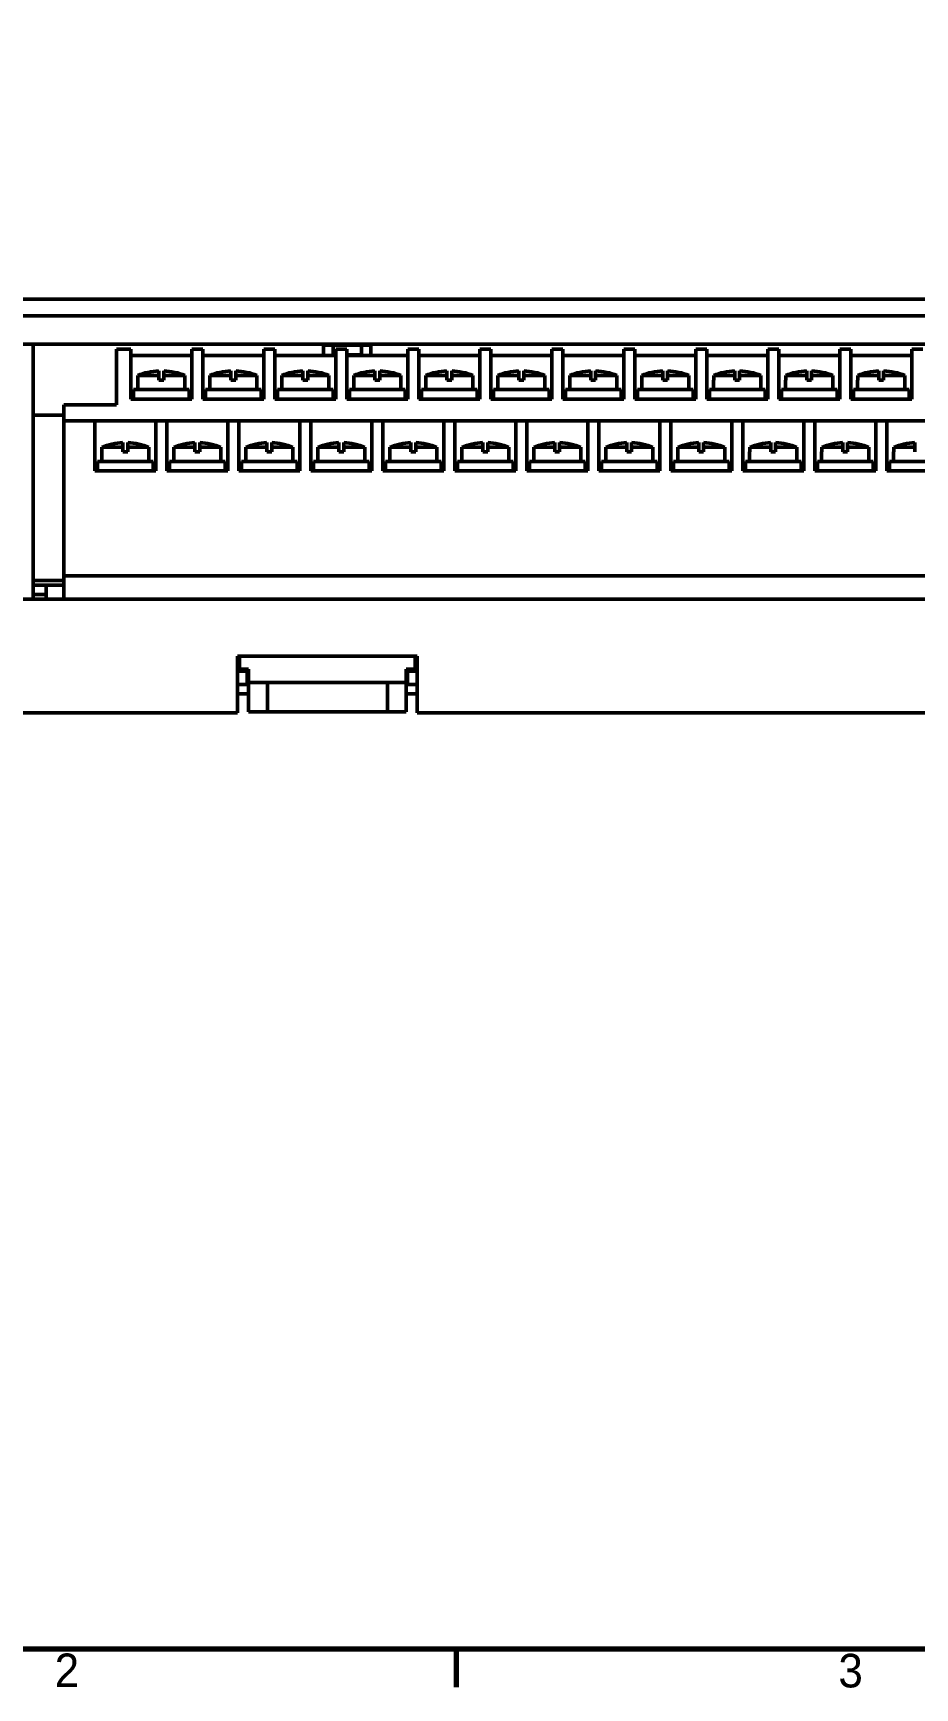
# Model space of a CAD drawing. Header units: millimetres. Extents: x -32 to 1257, y -135 to 348.
# Drawn here: x 89.4 to 182.8, y 3.3 to 178.5 of the extents above; entities that cross this region are included whole.
import ezdxf

# ---------------------------------------------------------------- set-up
doc = ezdxf.new("R2010")
doc.units = ezdxf.units.MM
doc.layers.add('경계(ISO)', color=7, linetype='Continuous', lineweight=70)
doc.layers.add('외형선(ISO)', color=7, linetype='Continuous', lineweight=50)
doc.styles.add('레이블 문자 (JIS)', font='')
doc.styles.get('레이블 문자 (JIS)').set_extended_font_data('Gulim')

# ---------------------------------------------------------------- blocks, each defined once
blk = doc.blocks.new('경계 Default Border')
at = {"layer": '경계(ISO)'}
blk.add_line((140, 10), (140, 6.6), dxfattribs=at)
at = {"layer": '경계(ISO)', "flags": 128}
blk.add_lwpolyline([(10, 10), (10, 287), (410, 287), (410, 10), (10, 10)], dxfattribs=at)
at = {"layer": '경계(ISO)', "char_height": 3, "attachment_point": 7, "style": '레이블 문자 (JIS)'}
for s, insert in [('2', (104.15, 6.6)), ('3', (174.15, 6.53))]:
    blk.add_mtext(s, dxfattribs=dict(at, insert=insert))

msp = doc.modelspace()

# ---------------------------------------------------------------- linework, layer by layer
at = {"layer": '외형선(ISO)'}
for p, q in [((253.6663, 150.31781), (85.6663, 150.31781)), ((253.6663, 148.5684), (85.6663, 148.5684)), ((85.6663, 145.5684), (253.6663, 145.5684)), ((88.1663, 145.56697), (90.2663, 145.56697)), ((89.4163, 145.35349), (89.4163, 145.56697)), ((90.6663, 145.5672), (90.6663, 145.56726)), ((90.6663, 145.56726), (108.6663, 145.56726)), ((91.1663, 145.56726), (91.1663, 145.55832)), ((108.6663, 145.55832), (91.1663, 145.55832)), ((91.1663, 145.55832), (91.1663, 145.55713)), ((91.1663, 145.55713), (248.1663, 145.55713)), ((108.6663, 145.56667), (108.6663, 145.56726)), ((108.6663, 145.55874), (108.6663, 145.56667)), ((110.6663, 145.56667), (108.6663, 145.56667)), ((108.6663, 145.55874), (108.6663, 145.55832)), ((110.6663, 145.55874), (108.6663, 145.55874)), ((110.6663, 145.56726), (110.6663, 145.56667)), ((110.6663, 145.56726), (168.6663, 145.56726)), ((110.6663, 145.55874), (110.6663, 145.56667)), ((110.6663, 145.55832), (110.6663, 145.55874)), ((168.6663, 145.55832), (110.6663, 145.55832)), ((120.1663, 144.35349), (120.1663, 145.45349)), ((121.1663, 145.45349), (120.1663, 145.45349)), ((121.1663, 144.45349), (121.1663, 145.45349)), ((121.1663, 145.45349), (124.1663, 145.45349)), ((125.1663, 145.45349), (124.1663, 145.45349)), ((124.1663, 145.45349), (124.1663, 144.45349)), ((125.1663, 145.45349), (125.1663, 144.35349)), ((168.6663, 145.56667), (168.6663, 145.56726)), ((168.6663, 145.55874), (168.6663, 145.56667)), ((170.6663, 145.56667), (168.6663, 145.56667)), ((168.6663, 145.55874), (168.6663, 145.55832)), ((170.6663, 145.55874), (168.6663, 145.55874)), ((170.6663, 145.56726), (170.6663, 145.56667)), ((170.6663, 145.56726), (228.6663, 145.56726)), ((170.6663, 145.55874), (170.6663, 145.56667)), ((170.6663, 145.55832), (170.6663, 145.55874)), ((228.6663, 145.55832), (170.6663, 145.55832)), ((89.4163, 118.55349), (89.4163, 145.35349)), ((99.7613, 145.05349), (98.2313, 145.05349)), ((98.2313, 144.55349), (98.2313, 145.05349)), ((98.2313, 144.55349), (98.2313, 139.15349)), ((99.7613, 145.05349), (99.7613, 144.55349)), ((99.7613, 139.75349), (99.7613, 144.55349)), ((99.7613, 144.35349), (106.2213, 144.35349)), ((107.3813, 145.05349), (106.2213, 145.05349)), ((106.2213, 144.55349), (106.2213, 145.05349)), ((106.2213, 144.55349), (106.2213, 139.75349)), ((107.3813, 145.05349), (107.3813, 144.55349)), ((107.3813, 139.75349), (107.3813, 144.55349)), ((107.3813, 144.35349), (113.8413, 144.35349)), ((115.0013, 145.05349), (113.8413, 145.05349)), ((113.8413, 144.55349), (113.8413, 145.05349)), ((113.8413, 144.55349), (113.8413, 139.75349)), ((115.0013, 145.05349), (115.0013, 144.55349)), ((115.0013, 139.75349), (115.0013, 144.55349)), ((115.0013, 144.35349), (121.4613, 144.35349)), ((121.0663, 144.35349), (121.1663, 144.45349)), ((121.4613, 144.45349), (121.1663, 144.45349)), ((122.6213, 145.05349), (121.4613, 145.05349)), ((121.4613, 144.55349), (121.4613, 145.05349)), ((121.4613, 144.55349), (121.4613, 139.75349)), ((122.6213, 145.05349), (122.6213, 144.55349)), ((122.6213, 139.75349), (122.6213, 144.55349)), ((124.1663, 144.45349), (122.6213, 144.45349)), ((122.6213, 144.35349), (129.0813, 144.35349)), ((124.1663, 144.45349), (124.2663, 144.35349)), ((130.2413, 145.05349), (129.0813, 145.05349)), ((129.0813, 144.55349), (129.0813, 145.05349)), ((129.0813, 144.55349), (129.0813, 139.75349)), ((130.2413, 145.05349), (130.2413, 144.55349)), ((130.2413, 139.75349), (130.2413, 144.55349)), ((130.2413, 144.35349), (136.7013, 144.35349)), ((137.8613, 145.05349), (136.7013, 145.05349)), ((136.7013, 144.55349), (136.7013, 145.05349)), ((136.7013, 144.55349), (136.7013, 139.75349)), ((137.8613, 145.05349), (137.8613, 144.55349)), ((137.8613, 139.75349), (137.8613, 144.55349)), ((137.8613, 144.35349), (144.3213, 144.35349)), ((145.4813, 145.05349), (144.3213, 145.05349)), ((144.3213, 144.55349), (144.3213, 145.05349)), ((144.3213, 144.55349), (144.3213, 139.75349)), ((145.4813, 145.05349), (145.4813, 144.55349)), ((145.4813, 139.75349), (145.4813, 144.55349)), ((145.4813, 144.35349), (151.9413, 144.35349)), ((153.1013, 145.05349), (151.9413, 145.05349)), ((151.9413, 144.55349), (151.9413, 145.05349)), ((151.9413, 144.55349), (151.9413, 139.75349)), ((153.1013, 145.05349), (153.1013, 144.55349)), ((153.1013, 139.75349), (153.1013, 144.55349)), ((153.1013, 144.35349), (159.5613, 144.35349)), ((160.7213, 145.05349), (159.5613, 145.05349)), ((159.5613, 144.55349), (159.5613, 145.05349)), ((159.5613, 144.55349), (159.5613, 139.75349)), ((160.7213, 145.05349), (160.7213, 144.55349)), ((160.7213, 139.75349), (160.7213, 144.55349)), ((160.7213, 144.35349), (167.1813, 144.35349)), ((168.3413, 145.05349), (167.1813, 145.05349)), ((167.1813, 144.55349), (167.1813, 145.05349)), ((167.1813, 144.55349), (167.1813, 139.75349)), ((168.3413, 145.05349), (168.3413, 144.55349)), ((168.3413, 139.75349), (168.3413, 144.55349)), ((168.3413, 144.35349), (174.8013, 144.35349)), ((175.9613, 145.05349), (174.8013, 145.05349)), ((174.8013, 144.55349), (174.8013, 145.05349)), ((174.8013, 144.55349), (174.8013, 139.75349)), ((175.9613, 145.05349), (175.9613, 144.55349)), ((175.9613, 139.75349), (175.9613, 144.55349)), ((175.9613, 144.35349), (182.4213, 144.35349)), ((183.5813, 145.05349), (182.4213, 145.05349)), ((182.4213, 144.55349), (182.4213, 145.05349)), ((182.4213, 144.55349), (182.4213, 139.75349)), ((100.50384, 142.25349), (100.50384, 141.75349)), ((102.7413, 142.25349), (100.50384, 142.25349)), ((102.7413, 142.25349), (102.7413, 142.7395)), ((102.7413, 141.75349), (102.7413, 142.25349)), ((103.2413, 142.7395), (103.2413, 142.25349)), ((103.2413, 142.25349), (103.2413, 141.75349)), ((105.47877, 142.25349), (103.2413, 142.25349)), ((105.47877, 141.75349), (105.47877, 142.25349)), ((108.12384, 142.25349), (108.12384, 141.75349)), ((110.3613, 142.25349), (108.12384, 142.25349)), ((110.3613, 142.25349), (110.3613, 142.7395)), ((110.3613, 141.75349), (110.3613, 142.25349)), ((110.8613, 142.7395), (110.8613, 142.25349)), ((110.8613, 142.25349), (110.8613, 141.75349)), ((113.09877, 142.25349), (110.8613, 142.25349)), ((113.09877, 141.75349), (113.09877, 142.25349)), ((115.74384, 142.25349), (115.74384, 141.75349)), ((117.9813, 142.25349), (115.74384, 142.25349)), ((117.9813, 142.25349), (117.9813, 142.7395)), ((117.9813, 141.75349), (117.9813, 142.25349)), ((118.4813, 142.7395), (118.4813, 142.25349)), ((118.4813, 142.25349), (118.4813, 141.75349)), ((120.71877, 142.25349), (118.4813, 142.25349)), ((120.71877, 141.75349), (120.71877, 142.25349)), ((123.36384, 142.25349), (123.36384, 141.75349)), ((125.6013, 142.25349), (123.36384, 142.25349)), ((125.6013, 142.25349), (125.6013, 142.7395)), ((125.6013, 141.75349), (125.6013, 142.25349)), ((126.1013, 142.7395), (126.1013, 142.25349)), ((126.1013, 142.25349), (126.1013, 141.75349)), ((128.33877, 142.25349), (126.1013, 142.25349)), ((128.33877, 141.75349), (128.33877, 142.25349)), ((130.98384, 142.25349), (130.98384, 141.75349)), ((133.2213, 142.25349), (130.98384, 142.25349)), ((133.2213, 142.25349), (133.2213, 142.7395)), ((133.2213, 141.75349), (133.2213, 142.25349)), ((133.7213, 142.7395), (133.7213, 142.25349)), ((133.7213, 142.25349), (133.7213, 141.75349)), ((135.95877, 142.25349), (133.7213, 142.25349)), ((135.95877, 141.75349), (135.95877, 142.25349)), ((138.60384, 142.25349), (138.60384, 141.75349)), ((140.8413, 142.25349), (138.60384, 142.25349)), ((140.8413, 142.25349), (140.8413, 142.7395)), ((140.8413, 141.75349), (140.8413, 142.25349)), ((141.3413, 142.7395), (141.3413, 142.25349)), ((141.3413, 142.25349), (141.3413, 141.75349)), ((143.57877, 142.25349), (141.3413, 142.25349)), ((143.57877, 141.75349), (143.57877, 142.25349)), ((146.22384, 142.25349), (146.22384, 141.75349)), ((148.4613, 142.25349), (146.22384, 142.25349)), ((148.4613, 142.25349), (148.4613, 142.7395)), ((148.4613, 141.75349), (148.4613, 142.25349)), ((148.9613, 142.7395), (148.9613, 142.25349)), ((148.9613, 142.25349), (148.9613, 141.75349)), ((151.19877, 142.25349), (148.9613, 142.25349)), ((151.19877, 141.75349), (151.19877, 142.25349)), ((153.84384, 142.25349), (153.84384, 141.75349)), ((156.0813, 142.25349), (153.84384, 142.25349)), ((156.0813, 142.25349), (156.0813, 142.7395)), ((156.0813, 141.75349), (156.0813, 142.25349)), ((156.5813, 142.7395), (156.5813, 142.25349)), ((156.5813, 142.25349), (156.5813, 141.75349)), ((158.81877, 142.25349), (156.5813, 142.25349)), ((158.81877, 141.75349), (158.81877, 142.25349)), ((161.46384, 142.25349), (161.46384, 141.75349)), ((163.7013, 142.25349), (161.46384, 142.25349)), ((163.7013, 142.25349), (163.7013, 142.7395)), ((163.7013, 141.75349), (163.7013, 142.25349)), ((164.2013, 142.7395), (164.2013, 142.25349)), ((164.2013, 142.25349), (164.2013, 141.75349)), ((166.43877, 142.25349), (164.2013, 142.25349)), ((166.43877, 141.75349), (166.43877, 142.25349)), ((169.08384, 142.25349), (169.08384, 141.75349)), ((171.3213, 142.25349), (169.08384, 142.25349)), ((171.3213, 142.25349), (171.3213, 142.7395)), ((171.3213, 141.75349), (171.3213, 142.25349)), ((171.8213, 142.7395), (171.8213, 142.25349)), ((171.8213, 142.25349), (171.8213, 141.75349)), ((174.05877, 142.25349), (171.8213, 142.25349)), ((174.05877, 141.75349), (174.05877, 142.25349)), ((176.70384, 142.25349), (176.70384, 141.75349)), ((178.9413, 142.25349), (176.70384, 142.25349)), ((178.9413, 142.25349), (178.9413, 142.7395)), ((178.9413, 141.75349), (178.9413, 142.25349)), ((179.4413, 142.7395), (179.4413, 142.25349)), ((179.4413, 142.25349), (179.4413, 141.75349)), ((181.67877, 142.25349), (179.4413, 142.25349)), ((181.67877, 141.75349), (181.67877, 142.25349)), ((100.0413, 139.75349), (100.0413, 140.75349)), ((100.0413, 140.75349), (105.9413, 140.75349)), ((100.4913, 141.75349), (100.50384, 141.75349)), ((100.4913, 140.75349), (100.4913, 141.75349)), ((102.7413, 141.75349), (103.2413, 141.75349)), ((105.47877, 141.75349), (105.4913, 141.75349)), ((105.4913, 140.75349), (105.4913, 141.75349)), ((105.9413, 139.75349), (105.9413, 140.75349)), ((107.6613, 139.75349), (107.6613, 140.75349)), ((107.6613, 140.75349), (113.5613, 140.75349)), ((108.1113, 141.75349), (108.12384, 141.75349)), ((108.1113, 140.75349), (108.1113, 141.75349)), ((110.3613, 141.75349), (110.8613, 141.75349)), ((113.09877, 141.75349), (113.1113, 141.75349)), ((113.1113, 140.75349), (113.1113, 141.75349)), ((113.5613, 139.75349), (113.5613, 140.75349)), ((115.2813, 139.75349), (115.2813, 140.75349)), ((115.2813, 140.75349), (121.1813, 140.75349)), ((115.7313, 141.75349), (115.74384, 141.75349)), ((115.7313, 140.75349), (115.7313, 141.75349)), ((117.9813, 141.75349), (118.4813, 141.75349)), ((120.71877, 141.75349), (120.7313, 141.75349)), ((120.7313, 140.75349), (120.7313, 141.75349)), ((121.1813, 139.75349), (121.1813, 140.75349)), ((122.9013, 139.75349), (122.9013, 140.75349)), ((122.9013, 140.75349), (128.8013, 140.75349)), ((123.3513, 141.75349), (123.36384, 141.75349)), ((123.3513, 140.75349), (123.3513, 141.75349)), ((125.6013, 141.75349), (126.1013, 141.75349)), ((128.33877, 141.75349), (128.3513, 141.75349)), ((128.3513, 140.75349), (128.3513, 141.75349)), ((128.8013, 139.75349), (128.8013, 140.75349)), ((130.5213, 139.75349), (130.5213, 140.75349)), ((130.5213, 140.75349), (136.4213, 140.75349)), ((130.9713, 141.75349), (130.98384, 141.75349)), ((130.9713, 140.75349), (130.9713, 141.75349)), ((133.2213, 141.75349), (133.7213, 141.75349)), ((135.95877, 141.75349), (135.9713, 141.75349)), ((135.9713, 140.75349), (135.9713, 141.75349)), ((136.4213, 139.75349), (136.4213, 140.75349)), ((138.1413, 139.75349), (138.1413, 140.75349)), ((138.1413, 140.75349), (144.0413, 140.75349)), ((138.5913, 141.75349), (138.60384, 141.75349)), ((138.5913, 140.75349), (138.5913, 141.75349)), ((140.8413, 141.75349), (141.3413, 141.75349)), ((143.57877, 141.75349), (143.5913, 141.75349)), ((143.5913, 140.75349), (143.5913, 141.75349)), ((144.0413, 139.75349), (144.0413, 140.75349)), ((145.7613, 139.75349), (145.7613, 140.75349)), ((145.7613, 140.75349), (151.6613, 140.75349)), ((146.2113, 141.75349), (146.22384, 141.75349)), ((146.2113, 140.75349), (146.2113, 141.75349)), ((148.4613, 141.75349), (148.9613, 141.75349)), ((151.19877, 141.75349), (151.2113, 141.75349)), ((151.2113, 140.75349), (151.2113, 141.75349)), ((151.6613, 139.75349), (151.6613, 140.75349)), ((153.3813, 139.75349), (153.3813, 140.75349)), ((153.3813, 140.75349), (159.2813, 140.75349)), ((153.8313, 141.75349), (153.84384, 141.75349)), ((153.8313, 140.75349), (153.8313, 141.75349)), ((156.0813, 141.75349), (156.5813, 141.75349)), ((158.81877, 141.75349), (158.8313, 141.75349)), ((158.8313, 140.75349), (158.8313, 141.75349)), ((159.2813, 139.75349), (159.2813, 140.75349)), ((161.0013, 139.75349), (161.0013, 140.75349)), ((161.0013, 140.75349), (166.9013, 140.75349)), ((161.4513, 141.75349), (161.46384, 141.75349)), ((161.4513, 140.75349), (161.4513, 141.75349)), ((163.7013, 141.75349), (164.2013, 141.75349)), ((166.43877, 141.75349), (166.4513, 141.75349)), ((166.4513, 140.75349), (166.4513, 141.75349)), ((166.9013, 139.75349), (166.9013, 140.75349)), ((168.6213, 139.75349), (168.6213, 140.75349)), ((168.6213, 140.75349), (174.5213, 140.75349)), ((169.0713, 141.75349), (169.08384, 141.75349)), ((169.0713, 140.75349), (169.0713, 141.75349)), ((171.3213, 141.75349), (171.8213, 141.75349)), ((174.05877, 141.75349), (174.0713, 141.75349)), ((174.0713, 140.75349), (174.0713, 141.75349)), ((174.5213, 139.75349), (174.5213, 140.75349)), ((176.2413, 139.75349), (176.2413, 140.75349)), ((176.2413, 140.75349), (182.1413, 140.75349)), ((176.6913, 141.75349), (176.70384, 141.75349)), ((176.6913, 140.75349), (176.6913, 141.75349)), ((178.9413, 141.75349), (179.4413, 141.75349)), ((181.67877, 141.75349), (181.6913, 141.75349)), ((181.6913, 140.75349), (181.6913, 141.75349)), ((182.1413, 139.75349), (182.1413, 140.75349)), ((92.6713, 137.45349), (92.6713, 139.15349)), ((98.2313, 139.15349), (92.6713, 139.15349)), ((106.2213, 139.75349), (99.7613, 139.75349)), ((113.8413, 139.75349), (107.3813, 139.75349)), ((121.4613, 139.75349), (115.0013, 139.75349)), ((129.0813, 139.75349), (122.6213, 139.75349)), ((136.7013, 139.75349), (130.2413, 139.75349)), ((144.3213, 139.75349), (137.8613, 139.75349)), ((151.9413, 139.75349), (145.4813, 139.75349)), ((159.5613, 139.75349), (153.1013, 139.75349)), ((167.1813, 139.75349), (160.7213, 139.75349)), ((174.8013, 139.75349), (168.3413, 139.75349)), ((182.4213, 139.75349), (175.9613, 139.75349)), ((92.6713, 138.05349), (89.4163, 138.05349)), ((92.6713, 136.45349), (92.6713, 137.45349)), ((95.9513, 137.45349), (92.6713, 137.45349)), ((95.9513, 137.45349), (102.4113, 137.45349)), ((95.9513, 137.45349), (95.9513, 136.45349)), ((103.5713, 137.45349), (102.4113, 137.45349)), ((102.4113, 136.45349), (102.4113, 137.45349)), ((103.5713, 137.45349), (110.0313, 137.45349)), ((103.5713, 137.45349), (103.5713, 136.45349)), ((111.1913, 137.45349), (110.0313, 137.45349)), ((110.0313, 136.45349), (110.0313, 137.45349)), ((111.1913, 137.45349), (117.6513, 137.45349)), ((111.1913, 137.45349), (111.1913, 136.45349)), ((118.8113, 137.45349), (117.6513, 137.45349)), ((117.6513, 136.45349), (117.6513, 137.45349)), ((118.8113, 137.45349), (125.2713, 137.45349)), ((118.8113, 137.45349), (118.8113, 136.45349)), ((126.4313, 137.45349), (125.2713, 137.45349)), ((125.2713, 136.45349), (125.2713, 137.45349)), ((126.4313, 137.45349), (132.8913, 137.45349)), ((126.4313, 137.45349), (126.4313, 136.45349)), ((134.0513, 137.45349), (132.8913, 137.45349)), ((132.8913, 136.45349), (132.8913, 137.45349)), ((134.0513, 137.45349), (140.5113, 137.45349)), ((134.0513, 137.45349), (134.0513, 136.45349)), ((141.6713, 137.45349), (140.5113, 137.45349)), ((140.5113, 136.45349), (140.5113, 137.45349)), ((141.6713, 137.45349), (148.1313, 137.45349)), ((141.6713, 137.45349), (141.6713, 136.45349)), ((149.2913, 137.45349), (148.1313, 137.45349)), ((148.1313, 136.45349), (148.1313, 137.45349)), ((149.2913, 137.45349), (155.7513, 137.45349)), ((149.2913, 137.45349), (149.2913, 136.45349)), ((156.9113, 137.45349), (155.7513, 137.45349)), ((155.7513, 136.45349), (155.7513, 137.45349)), ((156.9113, 137.45349), (163.3713, 137.45349)), ((156.9113, 137.45349), (156.9113, 136.45349)), ((164.5313, 137.45349), (163.3713, 137.45349)), ((163.3713, 136.45349), (163.3713, 137.45349)), ((164.5313, 137.45349), (170.9913, 137.45349)), ((164.5313, 137.45349), (164.5313, 136.45349)), ((172.1513, 137.45349), (170.9913, 137.45349)), ((170.9913, 136.45349), (170.9913, 137.45349)), ((172.1513, 137.45349), (178.6113, 137.45349)), ((172.1513, 137.45349), (172.1513, 136.45349)), ((179.7713, 137.45349), (178.6113, 137.45349)), ((178.6113, 136.45349), (178.6113, 137.45349)), ((179.7713, 137.45349), (186.2313, 137.45349)), ((179.7713, 137.45349), (179.7713, 136.45349)), ((92.6713, 136.45349), (92.6713, 121.05349)), ((95.9513, 132.15349), (95.9513, 136.45349)), ((98.9313, 134.65349), (98.9313, 135.1395)), ((99.4313, 135.1395), (99.4313, 134.65349)), ((102.4113, 136.45349), (102.4113, 132.15349)), ((103.5713, 132.15349), (103.5713, 136.45349)), ((106.5513, 134.65349), (106.5513, 135.1395)), ((107.0513, 135.1395), (107.0513, 134.65349)), ((110.0313, 136.45349), (110.0313, 132.15349)), ((111.1913, 132.15349), (111.1913, 136.45349)), ((114.1713, 134.65349), (114.1713, 135.1395)), ((114.6713, 135.1395), (114.6713, 134.65349)), ((117.6513, 136.45349), (117.6513, 132.15349)), ((118.8113, 132.15349), (118.8113, 136.45349)), ((121.7913, 134.65349), (121.7913, 135.1395)), ((122.2913, 135.1395), (122.2913, 134.65349)), ((125.2713, 136.45349), (125.2713, 132.15349)), ((126.4313, 132.15349), (126.4313, 136.45349)), ((129.4113, 134.65349), (129.4113, 135.1395)), ((129.9113, 135.1395), (129.9113, 134.65349)), ((132.8913, 136.45349), (132.8913, 132.15349)), ((134.0513, 132.15349), (134.0513, 136.45349)), ((137.0313, 134.65349), (137.0313, 135.1395)), ((137.5313, 135.1395), (137.5313, 134.65349)), ((140.5113, 136.45349), (140.5113, 132.15349)), ((141.6713, 132.15349), (141.6713, 136.45349)), ((144.6513, 134.65349), (144.6513, 135.1395)), ((145.1513, 135.1395), (145.1513, 134.65349)), ((148.1313, 136.45349), (148.1313, 132.15349)), ((149.2913, 132.15349), (149.2913, 136.45349)), ((152.2713, 134.65349), (152.2713, 135.1395)), ((152.7713, 135.1395), (152.7713, 134.65349)), ((155.7513, 136.45349), (155.7513, 132.15349)), ((156.9113, 132.15349), (156.9113, 136.45349)), ((159.8913, 134.65349), (159.8913, 135.1395)), ((160.3913, 135.1395), (160.3913, 134.65349)), ((163.3713, 136.45349), (163.3713, 132.15349)), ((164.5313, 132.15349), (164.5313, 136.45349)), ((167.5113, 134.65349), (167.5113, 135.1395)), ((168.0113, 135.1395), (168.0113, 134.65349)), ((170.9913, 136.45349), (170.9913, 132.15349)), ((172.1513, 132.15349), (172.1513, 136.45349)), ((175.1313, 134.65349), (175.1313, 135.1395)), ((175.6313, 135.1395), (175.6313, 134.65349)), ((178.6113, 136.45349), (178.6113, 132.15349)), ((179.7713, 132.15349), (179.7713, 136.45349)), ((182.7513, 134.65349), (182.7513, 135.1395)), ((96.2313, 133.15349), (102.1313, 133.15349)), ((96.2313, 132.15349), (96.2313, 133.15349)), ((96.6813, 134.15349), (96.69384, 134.15349)), ((96.6813, 134.15349), (96.6813, 133.15349)), ((96.69384, 134.65349), (96.69384, 134.15349)), ((96.69384, 134.65349), (98.9313, 134.65349)), ((98.9313, 134.15349), (98.9313, 134.65349)), ((98.9313, 134.15349), (99.4313, 134.15349)), ((99.4313, 134.65349), (99.4313, 134.15349)), ((99.4313, 134.65349), (101.66877, 134.65349)), ((101.66877, 134.15349), (101.66877, 134.65349)), ((101.66877, 134.15349), (101.6813, 134.15349)), ((101.6813, 134.15349), (101.6813, 133.15349)), ((102.1313, 132.15349), (102.1313, 133.15349)), ((103.8513, 133.15349), (109.7513, 133.15349)), ((103.8513, 132.15349), (103.8513, 133.15349)), ((104.3013, 134.15349), (104.31384, 134.15349)), ((104.3013, 134.15349), (104.3013, 133.15349)), ((104.31384, 134.65349), (104.31384, 134.15349)), ((104.31384, 134.65349), (106.5513, 134.65349)), ((106.5513, 134.15349), (106.5513, 134.65349)), ((106.5513, 134.15349), (107.0513, 134.15349)), ((107.0513, 134.65349), (107.0513, 134.15349)), ((107.0513, 134.65349), (109.28877, 134.65349)), ((109.28877, 134.15349), (109.28877, 134.65349)), ((109.28877, 134.15349), (109.3013, 134.15349)), ((109.3013, 134.15349), (109.3013, 133.15349)), ((109.7513, 132.15349), (109.7513, 133.15349)), ((111.4713, 133.15349), (117.3713, 133.15349)), ((111.4713, 132.15349), (111.4713, 133.15349)), ((111.9213, 134.15349), (111.93384, 134.15349)), ((111.9213, 134.15349), (111.9213, 133.15349)), ((111.93384, 134.65349), (111.93384, 134.15349)), ((111.93384, 134.65349), (114.1713, 134.65349)), ((114.1713, 134.15349), (114.1713, 134.65349)), ((114.1713, 134.15349), (114.6713, 134.15349)), ((114.6713, 134.65349), (114.6713, 134.15349)), ((114.6713, 134.65349), (116.90877, 134.65349)), ((116.90877, 134.15349), (116.90877, 134.65349)), ((116.90877, 134.15349), (116.9213, 134.15349)), ((116.9213, 134.15349), (116.9213, 133.15349)), ((117.3713, 132.15349), (117.3713, 133.15349)), ((119.0913, 133.15349), (124.9913, 133.15349)), ((119.0913, 132.15349), (119.0913, 133.15349)), ((119.5413, 134.15349), (119.55384, 134.15349)), ((119.5413, 134.15349), (119.5413, 133.15349)), ((119.55384, 134.65349), (119.55384, 134.15349)), ((119.55384, 134.65349), (121.7913, 134.65349)), ((121.7913, 134.15349), (121.7913, 134.65349)), ((121.7913, 134.15349), (122.2913, 134.15349)), ((122.2913, 134.65349), (122.2913, 134.15349)), ((122.2913, 134.65349), (124.52877, 134.65349)), ((124.52877, 134.15349), (124.52877, 134.65349)), ((124.52877, 134.15349), (124.5413, 134.15349)), ((124.5413, 134.15349), (124.5413, 133.15349)), ((124.9913, 132.15349), (124.9913, 133.15349)), ((126.7113, 133.15349), (132.6113, 133.15349)), ((126.7113, 132.15349), (126.7113, 133.15349)), ((127.1613, 134.15349), (127.17384, 134.15349)), ((127.1613, 134.15349), (127.1613, 133.15349)), ((127.17384, 134.65349), (127.17384, 134.15349)), ((127.17384, 134.65349), (129.4113, 134.65349)), ((129.4113, 134.15349), (129.4113, 134.65349)), ((129.4113, 134.15349), (129.9113, 134.15349)), ((129.9113, 134.65349), (129.9113, 134.15349)), ((129.9113, 134.65349), (132.14877, 134.65349)), ((132.14877, 134.15349), (132.14877, 134.65349)), ((132.14877, 134.15349), (132.1613, 134.15349)), ((132.1613, 134.15349), (132.1613, 133.15349)), ((132.6113, 132.15349), (132.6113, 133.15349)), ((134.3313, 133.15349), (140.2313, 133.15349)), ((134.3313, 132.15349), (134.3313, 133.15349)), ((134.7813, 134.15349), (134.79384, 134.15349)), ((134.7813, 134.15349), (134.7813, 133.15349)), ((134.79384, 134.65349), (134.79384, 134.15349)), ((134.79384, 134.65349), (137.0313, 134.65349)), ((137.0313, 134.15349), (137.0313, 134.65349)), ((137.0313, 134.15349), (137.5313, 134.15349)), ((137.5313, 134.65349), (137.5313, 134.15349)), ((137.5313, 134.65349), (139.76877, 134.65349)), ((139.76877, 134.15349), (139.76877, 134.65349)), ((139.76877, 134.15349), (139.7813, 134.15349)), ((139.7813, 134.15349), (139.7813, 133.15349)), ((140.2313, 132.15349), (140.2313, 133.15349)), ((141.9513, 133.15349), (147.8513, 133.15349)), ((141.9513, 132.15349), (141.9513, 133.15349)), ((142.4013, 134.15349), (142.41384, 134.15349)), ((142.4013, 134.15349), (142.4013, 133.15349)), ((142.41384, 134.65349), (142.41384, 134.15349)), ((142.41384, 134.65349), (144.6513, 134.65349)), ((144.6513, 134.15349), (144.6513, 134.65349)), ((144.6513, 134.15349), (145.1513, 134.15349)), ((145.1513, 134.65349), (145.1513, 134.15349)), ((145.1513, 134.65349), (147.38877, 134.65349)), ((147.38877, 134.15349), (147.38877, 134.65349)), ((147.38877, 134.15349), (147.4013, 134.15349)), ((147.4013, 134.15349), (147.4013, 133.15349)), ((147.8513, 132.15349), (147.8513, 133.15349)), ((149.5713, 133.15349), (155.4713, 133.15349)), ((149.5713, 132.15349), (149.5713, 133.15349)), ((150.0213, 134.15349), (150.03384, 134.15349)), ((150.0213, 134.15349), (150.0213, 133.15349)), ((150.03384, 134.65349), (150.03384, 134.15349)), ((150.03384, 134.65349), (152.2713, 134.65349)), ((152.2713, 134.15349), (152.2713, 134.65349)), ((152.2713, 134.15349), (152.7713, 134.15349)), ((152.7713, 134.65349), (152.7713, 134.15349)), ((152.7713, 134.65349), (155.00877, 134.65349)), ((155.00877, 134.15349), (155.00877, 134.65349)), ((155.00877, 134.15349), (155.0213, 134.15349)), ((155.0213, 134.15349), (155.0213, 133.15349)), ((155.4713, 132.15349), (155.4713, 133.15349)), ((157.1913, 133.15349), (163.0913, 133.15349)), ((157.1913, 132.15349), (157.1913, 133.15349)), ((157.6413, 134.15349), (157.65384, 134.15349)), ((157.6413, 134.15349), (157.6413, 133.15349)), ((157.65384, 134.65349), (157.65384, 134.15349)), ((157.65384, 134.65349), (159.8913, 134.65349)), ((159.8913, 134.15349), (159.8913, 134.65349)), ((159.8913, 134.15349), (160.3913, 134.15349)), ((160.3913, 134.65349), (160.3913, 134.15349)), ((160.3913, 134.65349), (162.62877, 134.65349)), ((162.62877, 134.15349), (162.62877, 134.65349)), ((162.62877, 134.15349), (162.6413, 134.15349)), ((162.6413, 134.15349), (162.6413, 133.15349)), ((163.0913, 132.15349), (163.0913, 133.15349)), ((164.8113, 133.15349), (170.7113, 133.15349)), ((164.8113, 132.15349), (164.8113, 133.15349)), ((165.2613, 134.15349), (165.27384, 134.15349)), ((165.2613, 134.15349), (165.2613, 133.15349)), ((165.27384, 134.65349), (165.27384, 134.15349)), ((165.27384, 134.65349), (167.5113, 134.65349)), ((167.5113, 134.15349), (167.5113, 134.65349)), ((167.5113, 134.15349), (168.0113, 134.15349)), ((168.0113, 134.65349), (168.0113, 134.15349)), ((168.0113, 134.65349), (170.24877, 134.65349)), ((170.24877, 134.15349), (170.24877, 134.65349)), ((170.24877, 134.15349), (170.2613, 134.15349)), ((170.2613, 134.15349), (170.2613, 133.15349)), ((170.7113, 132.15349), (170.7113, 133.15349)), ((172.4313, 133.15349), (178.3313, 133.15349)), ((172.4313, 132.15349), (172.4313, 133.15349)), ((172.8813, 134.15349), (172.89384, 134.15349)), ((172.8813, 134.15349), (172.8813, 133.15349)), ((172.89384, 134.65349), (172.89384, 134.15349)), ((172.89384, 134.65349), (175.1313, 134.65349)), ((175.1313, 134.15349), (175.1313, 134.65349)), ((175.1313, 134.15349), (175.6313, 134.15349)), ((175.6313, 134.65349), (175.6313, 134.15349)), ((175.6313, 134.65349), (177.86877, 134.65349)), ((177.86877, 134.15349), (177.86877, 134.65349)), ((177.86877, 134.15349), (177.8813, 134.15349)), ((177.8813, 134.15349), (177.8813, 133.15349)), ((178.3313, 132.15349), (178.3313, 133.15349)), ((180.0513, 133.15349), (185.9513, 133.15349)), ((180.0513, 132.15349), (180.0513, 133.15349)), ((180.5013, 134.15349), (180.51384, 134.15349)), ((180.5013, 134.15349), (180.5013, 133.15349)), ((180.51384, 134.65349), (180.51384, 134.15349)), ((180.51384, 134.65349), (182.7513, 134.65349)), ((182.7513, 134.15349), (182.7513, 134.65349)), ((102.4113, 132.15349), (95.9513, 132.15349)), ((110.0313, 132.15349), (103.5713, 132.15349)), ((117.6513, 132.15349), (111.1913, 132.15349)), ((125.2713, 132.15349), (118.8113, 132.15349)), ((132.8913, 132.15349), (126.4313, 132.15349)), ((140.5113, 132.15349), (134.0513, 132.15349)), ((148.1313, 132.15349), (141.6713, 132.15349)), ((155.7513, 132.15349), (149.2913, 132.15349)), ((163.3713, 132.15349), (156.9113, 132.15349)), ((170.9913, 132.15349), (164.5313, 132.15349)), ((178.6113, 132.15349), (172.1513, 132.15349)), ((186.2313, 132.15349), (179.7713, 132.15349)), ((92.6713, 118.55349), (92.6713, 121.05349)), ((92.6713, 121.05349), (246.6613, 121.05349)), ((89.4163, 120.55349), (92.6713, 120.55349)), ((89.4163, 120.05349), (90.8163, 120.05349)), ((90.8163, 120.05349), (92.6713, 120.05349)), ((90.8163, 120.05349), (90.8163, 119.05349)), ((73.4663, 118.55349), (251.6663, 118.55349)), ((89.4163, 119.05349), (90.8163, 119.05349)), ((90.8163, 119.05349), (90.8163, 118.55349)), ((111.0663, 106.55349), (111.0663, 112.55349)), ((111.0663, 112.55349), (130.0663, 112.55349)), ((111.2663, 112.55349), (111.2663, 111.17349)), ((129.8663, 112.55349), (129.8663, 111.17349)), ((130.0663, 112.55349), (130.0663, 106.55349)), ((111.0663, 110.95349), (112.0913, 110.95349)), ((112.2163, 111.17349), (111.2663, 111.17349)), ((112.0913, 109.55349), (112.0913, 110.95349)), ((112.2163, 111.17349), (112.2163, 109.75349)), ((129.8663, 111.17349), (128.9163, 111.17349)), ((128.9163, 111.17349), (128.9163, 109.75349)), ((129.0413, 109.55349), (129.0413, 110.95349)), ((129.0413, 110.95349), (130.0663, 110.95349)), ((112.0913, 109.55349), (111.0663, 109.55349)), ((112.2163, 109.55349), (112.0913, 109.55349)), ((114.2163, 109.75349), (112.2163, 109.75349)), ((112.2163, 109.75349), (112.2163, 106.65349)), ((114.2163, 106.65349), (114.2163, 109.75349)), ((126.9163, 109.75349), (114.2163, 109.75349)), ((128.9163, 109.75349), (126.9163, 109.75349)), ((126.9163, 109.75349), (126.9163, 106.65349)), ((128.9163, 106.65349), (128.9163, 109.75349)), ((129.0413, 109.55349), (128.9163, 109.55349)), ((130.0663, 109.55349), (129.0413, 109.55349)), ((112.2163, 108.55349), (111.0663, 108.55349)), ((130.0663, 108.55349), (128.9163, 108.55349)), ((111.0663, 106.55349), (65.0663, 106.55349)), ((112.2163, 106.65349), (114.2163, 106.65349)), ((126.9163, 106.65349), (114.2163, 106.65349)), ((126.9163, 106.65349), (128.9163, 106.65349)), ((186.6663, 106.55349), (130.0663, 106.55349))]:
    msp.add_line(p, q, dxfattribs=at)
msp.add_ellipse((90.2663, 145.5672), major_axis=(0.4, 0), ratio=0.000596358, start_param=4.712388996, end_param=6.283185338, dxfattribs=at)
for points, knots in [([(102.7413, 142.7395), (102.36168, 142.72208), (101.96186, 142.66928), (101.20051, 142.49975), (100.83827, 142.3866), (100.50384, 142.25349)], [2.0780115474, 2.0780115474, 2.0780115474, 2.0780115474, 2.1888195271, 2.1888195271, 2.2929380051, 2.2929380051, 2.2929380051, 2.2929380051]), ([(105.47877, 142.25349), (105.14434, 142.3866), (104.7821, 142.49975), (104.02075, 142.66928), (103.62093, 142.72208), (103.2413, 142.7395)], [1.8137990901, 1.8137990901, 1.8137990901, 1.8137990901, 1.9179175681, 1.9179175681, 2.0287255477, 2.0287255477, 2.0287255477, 2.0287255477]), ([(110.3613, 142.7395), (109.98168, 142.72208), (109.58186, 142.66928), (108.82051, 142.49975), (108.45827, 142.3866), (108.12384, 142.25349)], [2.0780115474, 2.0780115474, 2.0780115474, 2.0780115474, 2.1888195271, 2.1888195271, 2.2929380051, 2.2929380051, 2.2929380051, 2.2929380051]), ([(113.09877, 142.25349), (112.76434, 142.3866), (112.4021, 142.49975), (111.64075, 142.66928), (111.24093, 142.72208), (110.8613, 142.7395)], [1.8137990901, 1.8137990901, 1.8137990901, 1.8137990901, 1.9179175681, 1.9179175681, 2.0287255477, 2.0287255477, 2.0287255477, 2.0287255477]), ([(117.9813, 142.7395), (117.60168, 142.72208), (117.20186, 142.66928), (116.44051, 142.49975), (116.07827, 142.3866), (115.74384, 142.25349)], [2.0780115474, 2.0780115474, 2.0780115474, 2.0780115474, 2.1888195271, 2.1888195271, 2.2929380051, 2.2929380051, 2.2929380051, 2.2929380051]), ([(120.71877, 142.25349), (120.38434, 142.3866), (120.0221, 142.49975), (119.26075, 142.66928), (118.86093, 142.72208), (118.4813, 142.7395)], [1.8137990901, 1.8137990901, 1.8137990901, 1.8137990901, 1.9179175681, 1.9179175681, 2.0287255477, 2.0287255477, 2.0287255477, 2.0287255477]), ([(125.6013, 142.7395), (125.22168, 142.72208), (124.82186, 142.66928), (124.06051, 142.49975), (123.69827, 142.3866), (123.36384, 142.25349)], [2.0780115474, 2.0780115474, 2.0780115474, 2.0780115474, 2.1888195271, 2.1888195271, 2.2929380051, 2.2929380051, 2.2929380051, 2.2929380051]), ([(128.33877, 142.25349), (128.00434, 142.3866), (127.6421, 142.49975), (126.88075, 142.66928), (126.48093, 142.72208), (126.1013, 142.7395)], [1.8137990901, 1.8137990901, 1.8137990901, 1.8137990901, 1.9179175681, 1.9179175681, 2.0287255477, 2.0287255477, 2.0287255477, 2.0287255477]), ([(133.2213, 142.7395), (132.84168, 142.72208), (132.44186, 142.66928), (131.68051, 142.49975), (131.31827, 142.3866), (130.98384, 142.25349)], [2.0780115474, 2.0780115474, 2.0780115474, 2.0780115474, 2.1888195271, 2.1888195271, 2.2929380051, 2.2929380051, 2.2929380051, 2.2929380051]), ([(135.95877, 142.25349), (135.62434, 142.3866), (135.2621, 142.49975), (134.50075, 142.66928), (134.10093, 142.72208), (133.7213, 142.7395)], [1.8137990901, 1.8137990901, 1.8137990901, 1.8137990901, 1.9179175681, 1.9179175681, 2.0287255477, 2.0287255477, 2.0287255477, 2.0287255477]), ([(140.8413, 142.7395), (140.46168, 142.72208), (140.06186, 142.66928), (139.30051, 142.49975), (138.93827, 142.3866), (138.60384, 142.25349)], [2.0780115474, 2.0780115474, 2.0780115474, 2.0780115474, 2.1888195271, 2.1888195271, 2.2929380051, 2.2929380051, 2.2929380051, 2.2929380051]), ([(143.57877, 142.25349), (143.24434, 142.3866), (142.8821, 142.49975), (142.12075, 142.66928), (141.72093, 142.72208), (141.3413, 142.7395)], [1.8137990901, 1.8137990901, 1.8137990901, 1.8137990901, 1.9179175681, 1.9179175681, 2.0287255477, 2.0287255477, 2.0287255477, 2.0287255477]), ([(148.4613, 142.7395), (148.08168, 142.72208), (147.68186, 142.66928), (146.92051, 142.49975), (146.55827, 142.3866), (146.22384, 142.25349)], [2.0780115474, 2.0780115474, 2.0780115474, 2.0780115474, 2.1888195271, 2.1888195271, 2.2929380051, 2.2929380051, 2.2929380051, 2.2929380051]), ([(151.19877, 142.25349), (150.86434, 142.3866), (150.5021, 142.49975), (149.74075, 142.66928), (149.34093, 142.72208), (148.9613, 142.7395)], [1.8137990901, 1.8137990901, 1.8137990901, 1.8137990901, 1.9179175681, 1.9179175681, 2.0287255477, 2.0287255477, 2.0287255477, 2.0287255477]), ([(156.0813, 142.7395), (155.70168, 142.72208), (155.30186, 142.66928), (154.54051, 142.49975), (154.17827, 142.3866), (153.84384, 142.25349)], [2.0780115474, 2.0780115474, 2.0780115474, 2.0780115474, 2.1888195271, 2.1888195271, 2.2929380051, 2.2929380051, 2.2929380051, 2.2929380051]), ([(158.81877, 142.25349), (158.48434, 142.3866), (158.1221, 142.49975), (157.36075, 142.66928), (156.96093, 142.72208), (156.5813, 142.7395)], [1.8137990901, 1.8137990901, 1.8137990901, 1.8137990901, 1.9179175681, 1.9179175681, 2.0287255477, 2.0287255477, 2.0287255477, 2.0287255477]), ([(163.7013, 142.7395), (163.32168, 142.72208), (162.92186, 142.66928), (162.16051, 142.49975), (161.79827, 142.3866), (161.46384, 142.25349)], [2.0780115474, 2.0780115474, 2.0780115474, 2.0780115474, 2.1888195271, 2.1888195271, 2.2929380051, 2.2929380051, 2.2929380051, 2.2929380051]), ([(166.43877, 142.25349), (166.10434, 142.3866), (165.7421, 142.49975), (164.98075, 142.66928), (164.58093, 142.72208), (164.2013, 142.7395)], [1.8137990901, 1.8137990901, 1.8137990901, 1.8137990901, 1.9179175681, 1.9179175681, 2.0287255477, 2.0287255477, 2.0287255477, 2.0287255477]), ([(171.3213, 142.7395), (170.94168, 142.72208), (170.54186, 142.66928), (169.78051, 142.49975), (169.41827, 142.3866), (169.08384, 142.25349)], [2.0780115474, 2.0780115474, 2.0780115474, 2.0780115474, 2.1888195271, 2.1888195271, 2.2929380051, 2.2929380051, 2.2929380051, 2.2929380051]), ([(174.05877, 142.25349), (173.72434, 142.3866), (173.3621, 142.49975), (172.60075, 142.66928), (172.20093, 142.72208), (171.8213, 142.7395)], [1.8137990901, 1.8137990901, 1.8137990901, 1.8137990901, 1.9179175681, 1.9179175681, 2.0287255477, 2.0287255477, 2.0287255477, 2.0287255477]), ([(178.9413, 142.7395), (178.56168, 142.72208), (178.16186, 142.66928), (177.40051, 142.49975), (177.03827, 142.3866), (176.70384, 142.25349)], [2.0780115474, 2.0780115474, 2.0780115474, 2.0780115474, 2.1888195271, 2.1888195271, 2.2929380051, 2.2929380051, 2.2929380051, 2.2929380051]), ([(181.67877, 142.25349), (181.34434, 142.3866), (180.9821, 142.49975), (180.22075, 142.66928), (179.82093, 142.72208), (179.4413, 142.7395)], [1.8137990901, 1.8137990901, 1.8137990901, 1.8137990901, 1.9179175681, 1.9179175681, 2.0287255477, 2.0287255477, 2.0287255477, 2.0287255477]), ([(98.9313, 135.1395), (98.55168, 135.12208), (98.15186, 135.06928), (97.39051, 134.89975), (97.02827, 134.7866), (96.69384, 134.65349)], [0.0246429998, 0.0246429998, 0.0246429998, 0.0246429998, 0.1354509795, 0.1354509795, 0.2395694575, 0.2395694575, 0.2395694575, 0.2395694575]), ([(101.66877, 134.65349), (101.33434, 134.7866), (100.9721, 134.89975), (100.21075, 135.06928), (99.81093, 135.12208), (99.4313, 135.1395)], [3.8671676376, 3.8671676376, 3.8671676376, 3.8671676376, 3.9712861156, 3.9712861156, 4.0820940953, 4.0820940953, 4.0820940953, 4.0820940953]), ([(106.5513, 135.1395), (106.17168, 135.12208), (105.77186, 135.06928), (105.01051, 134.89975), (104.64827, 134.7866), (104.31384, 134.65349)], [0.0246429998, 0.0246429998, 0.0246429998, 0.0246429998, 0.1354509795, 0.1354509795, 0.2395694575, 0.2395694575, 0.2395694575, 0.2395694575]), ([(109.28877, 134.65349), (108.95434, 134.7866), (108.5921, 134.89975), (107.83075, 135.06928), (107.43093, 135.12208), (107.0513, 135.1395)], [3.8671676376, 3.8671676376, 3.8671676376, 3.8671676376, 3.9712861156, 3.9712861156, 4.0820940953, 4.0820940953, 4.0820940953, 4.0820940953]), ([(114.1713, 135.1395), (113.79168, 135.12208), (113.39186, 135.06928), (112.63051, 134.89975), (112.26827, 134.7866), (111.93384, 134.65349)], [0.0246429998, 0.0246429998, 0.0246429998, 0.0246429998, 0.1354509795, 0.1354509795, 0.2395694575, 0.2395694575, 0.2395694575, 0.2395694575]), ([(116.90877, 134.65349), (116.57434, 134.7866), (116.2121, 134.89975), (115.45075, 135.06928), (115.05093, 135.12208), (114.6713, 135.1395)], [3.8671676376, 3.8671676376, 3.8671676376, 3.8671676376, 3.9712861156, 3.9712861156, 4.0820940953, 4.0820940953, 4.0820940953, 4.0820940953]), ([(121.7913, 135.1395), (121.41168, 135.12208), (121.01186, 135.06928), (120.25051, 134.89975), (119.88827, 134.7866), (119.55384, 134.65349)], [0.0246429998, 0.0246429998, 0.0246429998, 0.0246429998, 0.1354509795, 0.1354509795, 0.2395694575, 0.2395694575, 0.2395694575, 0.2395694575]), ([(124.52877, 134.65349), (124.19434, 134.7866), (123.8321, 134.89975), (123.07075, 135.06928), (122.67093, 135.12208), (122.2913, 135.1395)], [3.8671676376, 3.8671676376, 3.8671676376, 3.8671676376, 3.9712861156, 3.9712861156, 4.0820940953, 4.0820940953, 4.0820940953, 4.0820940953]), ([(129.4113, 135.1395), (129.03168, 135.12208), (128.63186, 135.06928), (127.87051, 134.89975), (127.50827, 134.7866), (127.17384, 134.65349)], [0.0246429998, 0.0246429998, 0.0246429998, 0.0246429998, 0.1354509795, 0.1354509795, 0.2395694575, 0.2395694575, 0.2395694575, 0.2395694575]), ([(132.14877, 134.65349), (131.81434, 134.7866), (131.4521, 134.89975), (130.69075, 135.06928), (130.29093, 135.12208), (129.9113, 135.1395)], [3.8671676376, 3.8671676376, 3.8671676376, 3.8671676376, 3.9712861156, 3.9712861156, 4.0820940953, 4.0820940953, 4.0820940953, 4.0820940953]), ([(137.0313, 135.1395), (136.65168, 135.12208), (136.25186, 135.06928), (135.49051, 134.89975), (135.12827, 134.7866), (134.79384, 134.65349)], [0.0246429998, 0.0246429998, 0.0246429998, 0.0246429998, 0.1354509795, 0.1354509795, 0.2395694575, 0.2395694575, 0.2395694575, 0.2395694575]), ([(139.76877, 134.65349), (139.43434, 134.7866), (139.0721, 134.89975), (138.31075, 135.06928), (137.91093, 135.12208), (137.5313, 135.1395)], [3.8671676376, 3.8671676376, 3.8671676376, 3.8671676376, 3.9712861156, 3.9712861156, 4.0820940953, 4.0820940953, 4.0820940953, 4.0820940953]), ([(144.6513, 135.1395), (144.27168, 135.12208), (143.87186, 135.06928), (143.11051, 134.89975), (142.74827, 134.7866), (142.41384, 134.65349)], [0.0246429998, 0.0246429998, 0.0246429998, 0.0246429998, 0.1354509795, 0.1354509795, 0.2395694575, 0.2395694575, 0.2395694575, 0.2395694575]), ([(147.38877, 134.65349), (147.05434, 134.7866), (146.6921, 134.89975), (145.93075, 135.06928), (145.53093, 135.12208), (145.1513, 135.1395)], [3.8671676376, 3.8671676376, 3.8671676376, 3.8671676376, 3.9712861156, 3.9712861156, 4.0820940953, 4.0820940953, 4.0820940953, 4.0820940953]), ([(152.2713, 135.1395), (151.89168, 135.12208), (151.49186, 135.06928), (150.73051, 134.89975), (150.36827, 134.7866), (150.03384, 134.65349)], [0.0246429998, 0.0246429998, 0.0246429998, 0.0246429998, 0.1354509795, 0.1354509795, 0.2395694575, 0.2395694575, 0.2395694575, 0.2395694575]), ([(155.00877, 134.65349), (154.67434, 134.7866), (154.3121, 134.89975), (153.55075, 135.06928), (153.15093, 135.12208), (152.7713, 135.1395)], [3.8671676376, 3.8671676376, 3.8671676376, 3.8671676376, 3.9712861156, 3.9712861156, 4.0820940953, 4.0820940953, 4.0820940953, 4.0820940953]), ([(159.8913, 135.1395), (159.51168, 135.12208), (159.11186, 135.06928), (158.35051, 134.89975), (157.98827, 134.7866), (157.65384, 134.65349)], [0.0246429998, 0.0246429998, 0.0246429998, 0.0246429998, 0.1354509795, 0.1354509795, 0.2395694575, 0.2395694575, 0.2395694575, 0.2395694575]), ([(162.62877, 134.65349), (162.29434, 134.7866), (161.9321, 134.89975), (161.17075, 135.06928), (160.77093, 135.12208), (160.3913, 135.1395)], [3.8671676376, 3.8671676376, 3.8671676376, 3.8671676376, 3.9712861156, 3.9712861156, 4.0820940953, 4.0820940953, 4.0820940953, 4.0820940953]), ([(167.5113, 135.1395), (167.13168, 135.12208), (166.73186, 135.06928), (165.97051, 134.89975), (165.60827, 134.7866), (165.27384, 134.65349)], [0.0246429998, 0.0246429998, 0.0246429998, 0.0246429998, 0.1354509795, 0.1354509795, 0.2395694575, 0.2395694575, 0.2395694575, 0.2395694575]), ([(170.24877, 134.65349), (169.91434, 134.7866), (169.5521, 134.89975), (168.79075, 135.06928), (168.39093, 135.12208), (168.0113, 135.1395)], [3.8671676376, 3.8671676376, 3.8671676376, 3.8671676376, 3.9712861156, 3.9712861156, 4.0820940953, 4.0820940953, 4.0820940953, 4.0820940953]), ([(175.1313, 135.1395), (174.75168, 135.12208), (174.35186, 135.06928), (173.59051, 134.89975), (173.22827, 134.7866), (172.89384, 134.65349)], [0.0246429998, 0.0246429998, 0.0246429998, 0.0246429998, 0.1354509795, 0.1354509795, 0.2395694575, 0.2395694575, 0.2395694575, 0.2395694575]), ([(177.86877, 134.65349), (177.53434, 134.7866), (177.1721, 134.89975), (176.41075, 135.06928), (176.01093, 135.12208), (175.6313, 135.1395)], [3.8671676376, 3.8671676376, 3.8671676376, 3.8671676376, 3.9712861156, 3.9712861156, 4.0820940953, 4.0820940953, 4.0820940953, 4.0820940953]), ([(182.7513, 135.1395), (182.37168, 135.12208), (181.97186, 135.06928), (181.21051, 134.89975), (180.84827, 134.7866), (180.51384, 134.65349)], [0.0246429998, 0.0246429998, 0.0246429998, 0.0246429998, 0.1354509795, 0.1354509795, 0.2395694575, 0.2395694575, 0.2395694575, 0.2395694575])]:
    msp.add_open_spline(points, degree=3, knots=knots, dxfattribs=at)

# ---------------------------------------------------------------- block references
at = {"color": 0, "xscale": 1.185080625, "yscale": 1.185080625, "zscale": 1.185080625}
msp.add_blockref('경계 Default Border', (-31.72493, -4.42746), dxfattribs=at)

doc.saveas('drawing.dxf')
